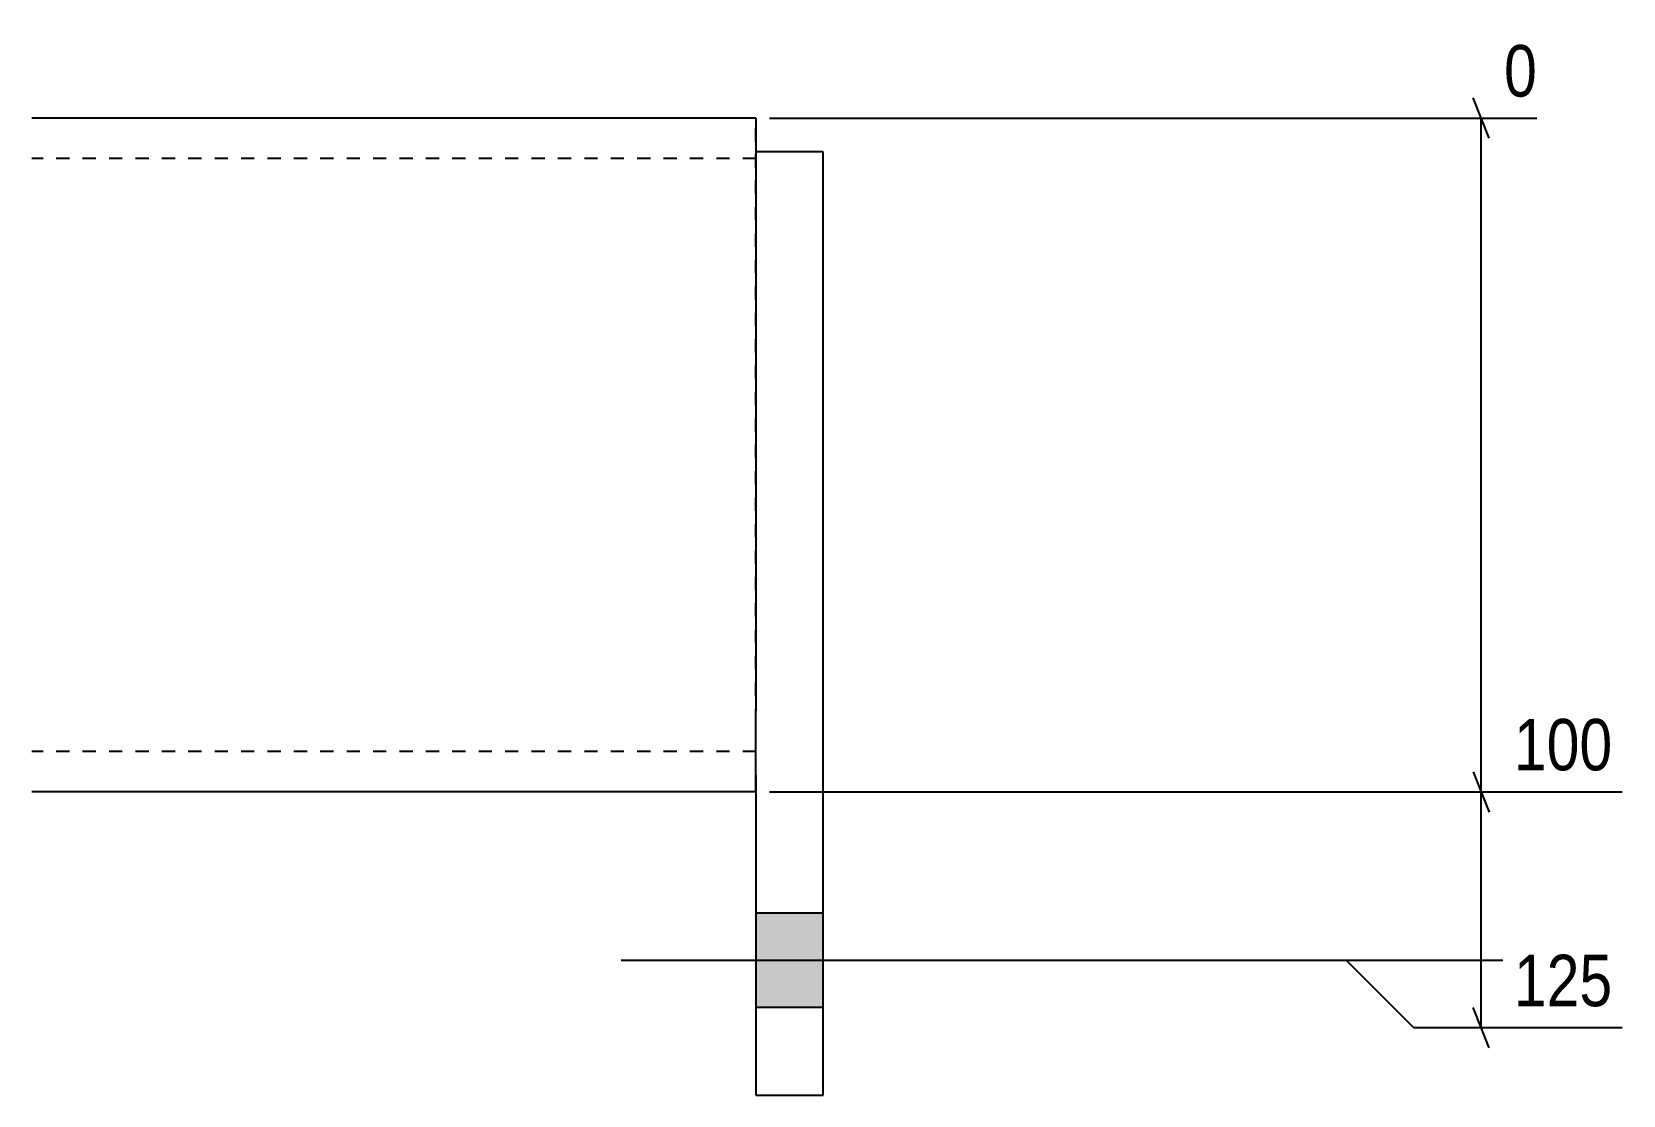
# Model space of a CAD drawing. Header units: millimetres. Extents: x 5 to 35172, y 5 to 1387.
# Drawn here: x 14507 to 14743.2, y 4.8 to 162.6 of the extents above; entities that cross this region are included whole.
import ezdxf

# ---------------------------------------------------------------- set-up
doc = ezdxf.new("R2010")
doc.units = ezdxf.units.MM
doc.linetypes.add('DXK_LINE_DOT2', pattern=[3.9198, 1.9599, -1.9599])
doc.layers.add('MÅLSÆTNING', color=7, linetype='Continuous')
doc.layers.add('STÅL', color=7, linetype='Continuous')
doc.styles.add('Arial Narrow', font='ARIALN.TTF', dxfattribs={"height": 0.2})

msp = doc.modelspace()

# ---------------------------------------------------------------- hatches: boundary and pattern name
at = {"layer": 'STÅL', "linetype": 'Continuous'}
msp.add_hatch(color=96, dxfattribs=at).paths.add_polyline_path([(14624.48, 17.8), (14624.48, 31.8), (14614.48, 31.8), (14614.48, 17.8)])
msp.add_hatch(color=96, dxfattribs=at).paths.add_polyline_path([(14624.48, 17.8), (14624.48, 31.8), (14614.48, 31.8), (14614.48, 17.8)])

# ---------------------------------------------------------------- linework, layer by layer
at = {"layer": 'MÅLSÆTNING', "color": 7, "linetype": 'Continuous'}
for p, q in [((14723.34, 146.8), (14720.94, 152.8)), ((14616.48, 149.8), (14730.41, 149.8)), ((14722.14, 49.8), (14722.14, 149.8)), ((14720.94, 52.8), (14723.34, 46.8)), ((14720.94, 52.8), (14723.34, 46.8)), ((14616.48, 49.8), (14743.08, 49.8)), ((14616.48, 49.8), (14743.08, 49.8)), ((14722.14, 14.8), (14722.14, 49.8)), ((14702.14, 24.8), (14671.48, 24.8)), ((14712.14, 14.8), (14702.14, 24.8)), ((14723.34, 11.8), (14720.94, 17.8)), ((14743.08, 14.8), (14712.14, 14.8))]:
    msp.add_line(p, q, dxfattribs=at)
at = {"layer": 'STÅL', "color": 2, "linetype": 'Continuous'}
for p, q in [((14614.48, 149.8), (14506.98, 149.8)), ((14614.48, 149.8), (14614.48, 148.89)), ((14614.48, 148.89), (14614.48, 137.8)), ((14624.48, 144.8), (14614.48, 144.8)), ((14624.48, 4.8), (14624.48, 144.8)), ((14614.48, 137.8), (14614.48, 61.8)), ((14614.48, 52.32), (14614.48, 61.8)), ((14614.48, 52.32), (14614.48, 4.8)), ((14614.48, 49.8), (14506.98, 49.8)), ((14614.48, 4.8), (14624.48, 4.8))]:
    msp.add_line(p, q, dxfattribs=at)
at = {"layer": 'STÅL', "color": 7, "linetype": 'DXK_LINE_DOT2'}
for p, q in [((14614.48, 146.29), (14614.48, 149.8)), ((14614.48, 52.32), (14614.48, 144.8)), ((14614.48, 143.8), (14506.98, 143.8)), ((14614.48, 55.8), (14506.98, 55.8)), ((14614.48, 50.71), (14614.48, 52.32)), ((14614.48, 49.8), (14614.48, 50.71))]:
    msp.add_line(p, q, dxfattribs=at)
at = {"layer": 'STÅL', "color": 96, "linetype": 'Continuous'}
for p, q in [((14624.48, 31.8), (14614.48, 31.8)), ((14624.48, 31.8), (14614.48, 31.8)), ((14731.98, 24.8), (14594.48, 24.8)), ((14731.98, 24.8), (14594.48, 24.8)), ((14624.48, 17.8), (14614.48, 17.8)), ((14624.48, 17.8), (14614.48, 17.8))]:
    msp.add_line(p, q, dxfattribs=at)

# ---------------------------------------------------------------- wipeouts: each hides what was drawn before it
at = {"color": 0, "linetype": 'Continuous'}
msp.add_wipeout([(14743.22, 51.4), (14743.22, 62.6), (14725.4, 62.6), (14725.4, 51.4)], dxfattribs=at).dxf.layer = 'MÅLSÆTNING'

# ---------------------------------------------------------------- next in the draw order: texts
at = {"layer": 'MÅLSÆTNING', "color": 3, "linetype": 'Continuous', "style": 'Arial Narrow'}
msp.add_text('100', height=7.635, dxfattribs=at).set_placement((14727, 53))

# ---------------------------------------------------------------- next in the draw order: wipeouts: each hides what was drawn before it
at = {"color": 0, "linetype": 'Continuous'}
for points in [[(14732.01, 151.4), (14732.01, 162.6), (14723.94, 162.6), (14723.94, 151.4)], [(14743.22, 16.4), (14743.22, 27.6), (14725.4, 27.6), (14725.4, 16.4)]]:
    msp.add_wipeout(points, dxfattribs=at).dxf.layer = 'MÅLSÆTNING'

# ---------------------------------------------------------------- next in the draw order: texts
at = {"layer": 'MÅLSÆTNING', "color": 3, "linetype": 'Continuous', "style": 'Arial Narrow'}
for s, height, p in [('0', 7.64, (14725.54, 153)), ('125', 7.635, (14727, 18))]:
    msp.add_text(s, height=height, dxfattribs=at).set_placement(p)

doc.saveas('drawing.dxf')
